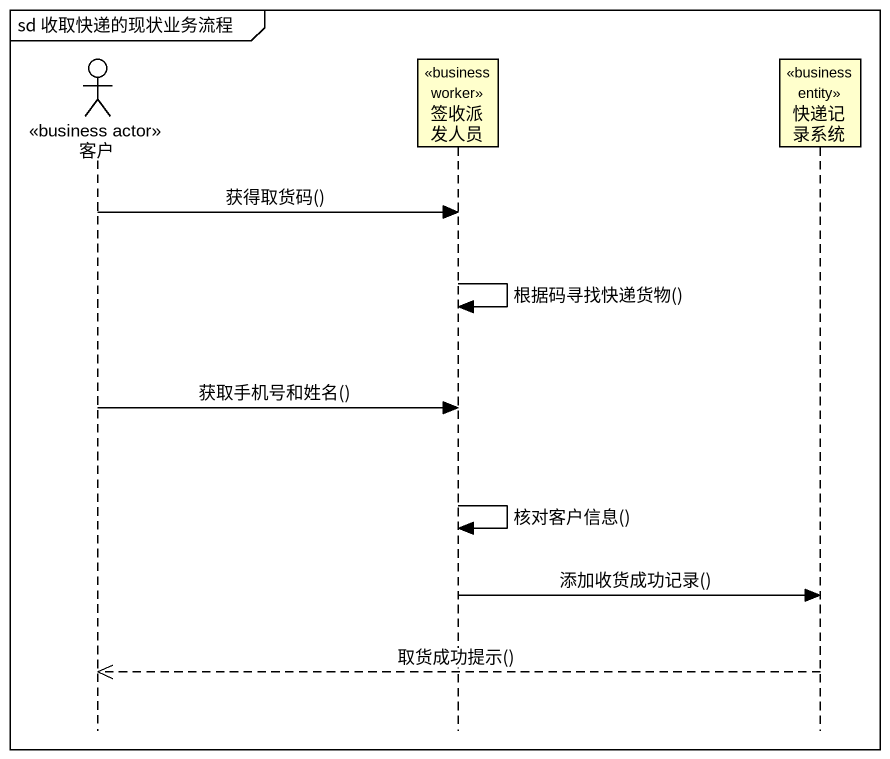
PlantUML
@startuml
mainframe sd 收取快递的现状业务流程
hide footbox
actor 客户 <<business actor>>
participant 签收派发人员 <<business worker>>
participant 快递记录系统 <<business entity>>

客户 -> 签收派发人员 : 获得取货码()
签收派发人员 -> 签收派发人员 : 根据码寻找快递货物()
客户 -> 签收派发人员 : 获取手机号和姓名()
签收派发人员 -> 签收派发人员 : 核对客户信息()
签收派发人员 -> 快递记录系统 : 添加收货成功记录()
快递记录系统 -->> 客户 : 取货成功提示()
@enduml
